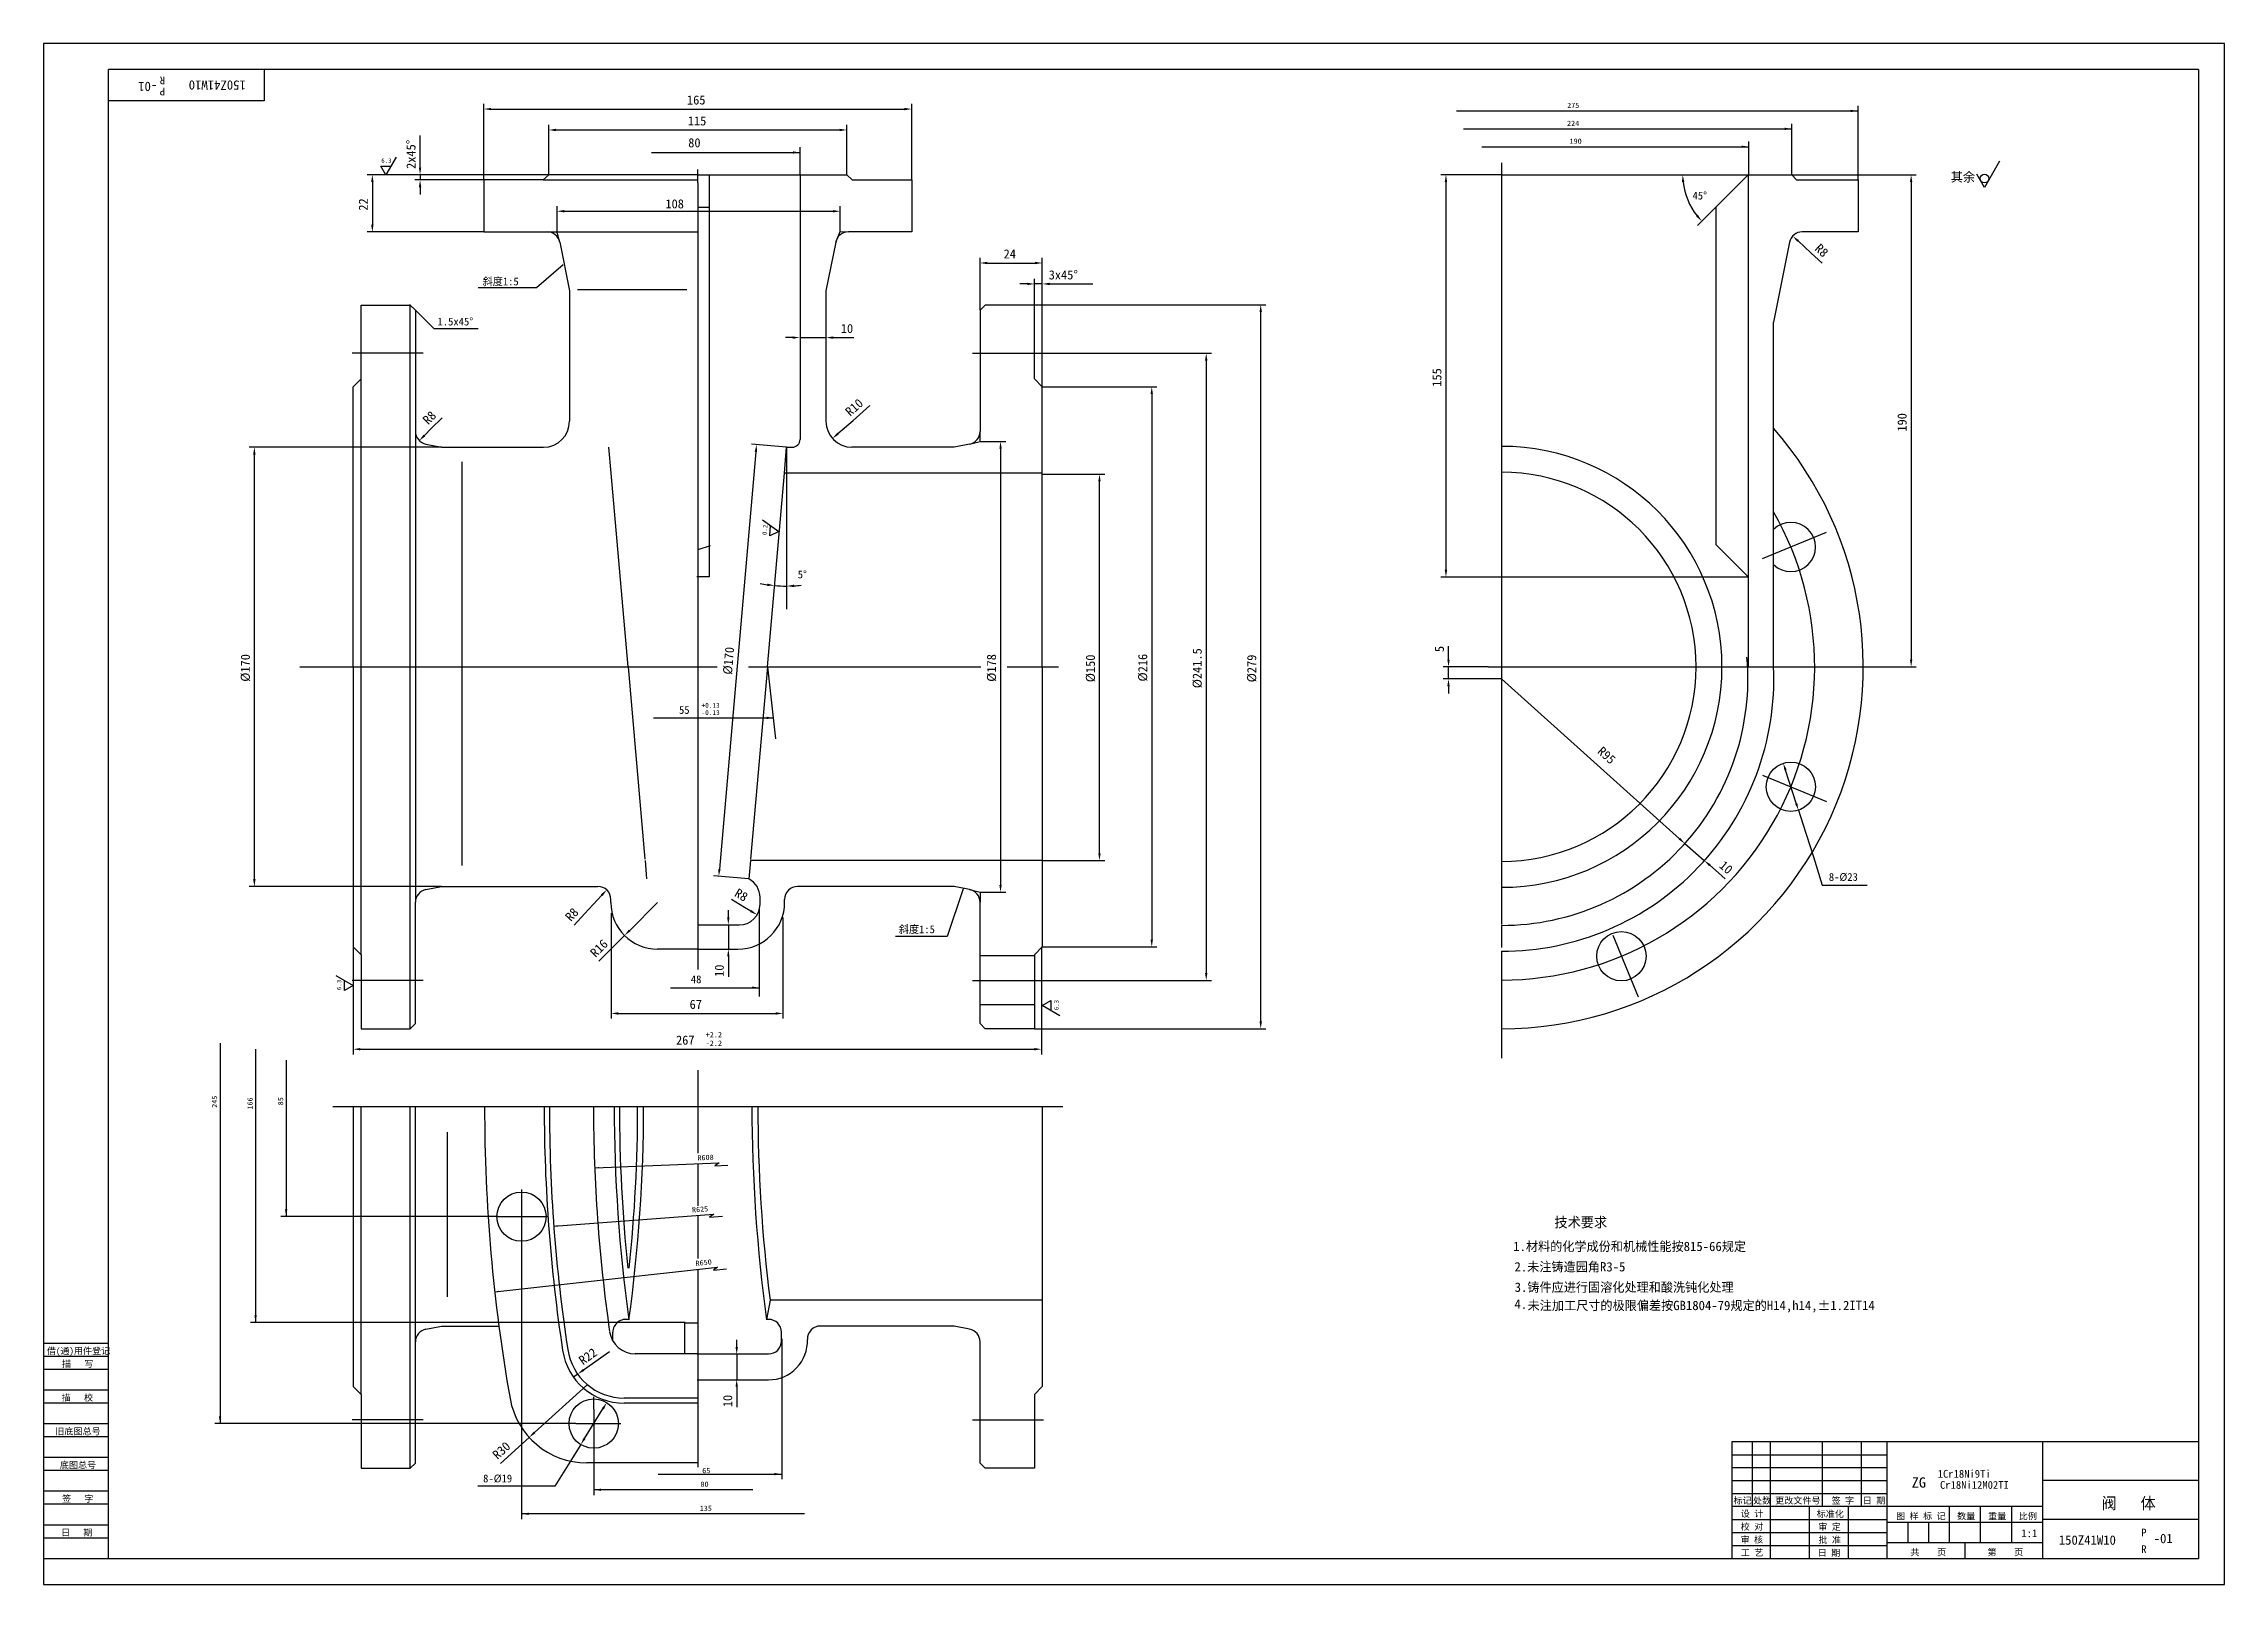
# Model space of a CAD drawing. Header units: metres. Extents: x 0 to 841, y 0 to 594.
import ezdxf

# ---------------------------------------------------------------- set-up
doc = ezdxf.new("R2010")
doc.units = ezdxf.units.M
for name, color, linetype in [('C', 6, 'Continuous'), ('D', 1, 'Continuous'), ('FL', 5, 'Continuous'), ('T', 7, 'Continuous'), ('TL', 4, 'Continuous')]:
    doc.layers.add(name, color=color, linetype=linetype)

# ---------------------------------------------------------------- blocks, each defined once
blk = doc.blocks.new('TUKUN1')
at = {"layer": 'FL'}
for p, q in [((841, 594), (0, 594)), ((0, 594), (0, 0)), ((841, 0), (841, 594)), ((0, 83), (25, 83)), ((0, 75), (25, 75)), ((0, 70), (25, 70)), ((0, 62), (25, 62)), ((0, 57), (25, 57)), ((659, 30), (659, 55)), ((666, 10), (666, 55)), ((686, 30), (686, 55)), ((701, 30), (701, 55)), ((0, 49), (25, 49)), ((0, 44), (25, 44)), ((651, 50), (711, 50)), ((651, 45), (711, 45)), ((0, 36), (25, 36)), ((651, 40), (711, 40)), ((651, 35), (711, 35)), ((0, 31), (25, 31)), ((696, 10), (696, 30)), ((0, 23), (25, 23)), ((0, 18), (25, 18)), ((651, 25), (711, 25)), ((651, 20), (711, 20)), ((651, 15), (711, 15)), ((0, 0), (841, 0))]:
    blk.add_line(p, q, dxfattribs=at)
at = {"layer": 'TL'}
for p, q in [((831, 584), (25, 584)), ((25, 10), (25, 584)), ((85, 584), (85, 572)), ((831, 584), (831, 10)), ((85, 572), (25, 572)), ((0, 93), (25, 93)), ((0, 88), (25, 88)), ((831, 55), (651, 55)), ((651, 55), (651, 10)), ((711, 10), (711, 55)), ((771, 10), (771, 55)), ((831, 40), (771, 40)), ((771, 30), (651, 30)), ((681, 10), (681, 30)), ((735, 16), (735, 30)), ((747, 16), (747, 30)), ((759, 16), (759, 30)), ((711, 24), (771, 24)), ((719, 16), (719, 24)), ((727, 16), (727, 24)), ((831, 25), (771, 25)), ((0, 10), (831, 10)), ((771, 16), (711, 16)), ((741, 10), (741, 16))]:
    blk.add_line(p, q, dxfattribs=at)
at = {"layer": 'T'}
for s, p in [('借(通)用件登记', (1.26, 88.76)), ('描   写', (7.09, 83.76)), ('描   校', (6.98, 70.76)), ('旧底图总号', (4.52, 57.76)), ('底图总号', (6.25, 44.76)), ('签   字', (7.1, 31.76)), ('标记', (651.71, 31.07)), ('处数', (659.22, 31.07)), ('更改文件号', (667.75, 31.07)), ('签 字', (689.53, 31.07)), ('日 期', (701.57, 31.07)), ('设 计', (654.5, 25.99)), ('标准化', (683.77, 25.93)), ('图 样 标 记', (714.4, 25.04)), ('数量', (737.92, 25.04)), ('重量', (749.88, 25.04)), ('比例', (761.7, 25.04)), ('日   期', (6.72, 18.76)), ('校 对', (654.48, 20.99)), ('审 核', (654.41, 15.99)), ('批 准', (684.46, 15.93)), ('审 定', (684.39, 20.93)), ('工 艺', (654.52, 10.99)), ('日 期', (684.18, 10.93)), ('共    页', (719.91, 11.13)), ('第    页', (749.62, 11.13))]:
    blk.add_text(s, height=2.5, dxfattribs=at).set_placement(p)

msp = doc.modelspace()

# ---------------------------------------------------------------- linework, layer by layer
at = {"layer": 'C'}
for p, q in [((562.25, 548.09), (562.25, 254.38)), ((252.27, 540.33), (252.27, 545.53)), ((252.27, 540.33), (252.27, 254.1)), ((146.35, 474.61), (118.96, 474.61)), ((358.18, 474.61), (385.57, 474.61)), ((662.94, 395.44), (687.58, 405.65)), ((98.83, 353.73), (259.8, 353.73)), ((271.81, 353.73), (361.47, 353.73)), ((371.54, 353.73), (391.42, 353.73)), ((557.12, 353.73), (709.34, 353.73)), ((662.94, 312.03), (687.58, 301.82)), ((252.27, 254.1), (252.27, 244.65)), ((562.25, 254.06), (562.25, 245.5)), ((252.27, 244.65), (252.27, 237.09)), ((562.25, 244.06), (562.25, 237.09)), ((605.11, 250.27), (614.97, 226.46)), ((562.25, 237.09), (562.25, 202.89)), ((146.35, 232.85), (118.96, 232.85)), ((358.18, 232.85), (385.57, 232.85)), ((252.27, 198.24), (252.27, 166.25)), ((111.48, 184.25), (393.03, 184.25)), ((252.27, 162.11), (252.27, 145.89)), ((184.29, 152.29), (184.29, 131.4)), ((175.12, 141.77), (173.66, 141.77)), ((175.12, 141.77), (192.96, 141.77)), ((192.96, 141.77), (194.28, 141.77)), ((252.27, 142.21), (252.27, 125.68)), ((252.27, 121.4), (252.27, 89.04)), ((252.27, 89.04), (252.27, 78.74)), ((252.27, 78.74), (252.27, 66.07)), ((212.15, 71.47), (212.15, 72.32)), ((212.15, 67.41), (212.15, 71.47)), ((212.15, 67.41), (212.15, 50.7)), ((146.35, 63.37), (118.96, 63.37)), ((205.24, 61.99), (201.57, 61.99)), ((205.24, 61.99), (220.87, 61.99)), ((220.87, 61.99), (222.56, 61.99)), ((252.27, 66.07), (252.27, 45.17)), ((358.18, 63.37), (385.57, 63.37))]:
    msp.add_line(p, q, dxfattribs=at)
msp.add_arc((562.25, 353.73), 120.75, 270, 29.69, dxfattribs=at)
at = {"layer": 'D'}
for p, q in [((169.77, 541.43), (169.77, 570.78)), ((172.57, 568.78), (331.97, 568.78)), ((334.77, 541.43), (334.77, 570.78)), ((544.84, 568.05), (699.72, 568.05)), ((699.72, 541.48), (699.72, 570.05)), ((145.17, 549.03), (145.17, 558.64)), ((194.77, 543.43), (194.77, 562.71)), ((197.57, 560.71), (306.97, 560.71)), ((309.77, 543.43), (309.77, 562.71)), ((547.63, 561.14), (674.25, 561.14)), ((657.58, 543.54), (657.58, 556.25)), ((674.25, 543.43), (674.25, 563.14)), ((130.04, 546.81), (133.94, 546.81)), ((131.99, 543.43), (130.04, 546.81)), ((135.9, 550.19), (131.99, 543.43)), ((145.17, 546.23), (145.17, 549.03)), ((234.42, 552.03), (291.78, 552.03)), ((291.78, 543.36), (291.78, 554.03)), ((554.67, 554.25), (657.58, 554.25)), ((754.32, 548.72), (748.47, 538.58)), ((143.17, 543.43), (124.77, 543.43)), ((126.77, 540.63), (126.77, 524.23)), ((194.77, 543.43), (143.17, 543.43)), ((169.77, 541.43), (143.17, 541.43)), ((145.17, 543.43), (145.17, 541.43)), ((145.17, 538.63), (145.17, 535.83)), ((562.25, 543.43), (538.8, 543.43)), ((540.8, 540.63), (540.8, 391.17)), ((674.25, 543.43), (722.2, 543.43)), ((720.2, 540.63), (720.2, 356.53)), ((748.47, 538.58), (745.54, 543.65)), ((197.99, 521.43), (197.99, 531.38)), ((307.16, 521.55), (307.16, 531.38)), ((644.94, 530.98), (637.87, 523.91)), ((169.77, 521.43), (124.77, 521.43)), ((199.07, 517.41), (197.96, 521.55)), ((200.79, 529.38), (304.36, 529.38)), ((305.46, 517.41), (307.16, 521.55)), ((307.16, 521.55), (310.37, 521.43)), ((676.59, 517.92), (681.51, 513.38)), ((681.51, 513.38), (685.86, 509.36)), ((200.41, 508.71), (190.03, 499.83)), ((361.13, 491.23), (361.13, 511.42)), ((363.93, 509.42), (382.33, 509.42)), ((385.13, 503.35), (385.13, 511.42)), ((190.03, 499.83), (167.61, 499.83)), ((379.33, 501.35), (376.53, 501.35)), ((382.13, 493.23), (382.13, 503.35)), ((385.13, 501.35), (382.13, 501.35)), ((385.13, 461.73), (385.13, 503.35)), ((387.93, 501.35), (390.73, 501.35)), ((390.73, 501.35), (404.57, 501.35)), ((143.4, 491.23), (150.47, 484.16)), ((381.95, 493.3), (471.37, 493.3)), ((469.37, 217.03), (469.37, 490.5)), ((150.47, 484.16), (167.61, 484.16)), ((288.87, 480.67), (286.07, 480.67)), ((291.67, 480.67), (301.74, 480.67)), ((304.54, 480.67), (307.34, 480.67)), ((307.34, 480.67), (312.43, 480.67)), ((385.57, 474.61), (450.36, 474.61)), ((448.36, 471.81), (448.36, 235.65)), ((312.14, 448.76), (318.59, 454.43)), ((385.13, 461.73), (429.35, 461.73)), ((427.35, 458.93), (427.35, 248.53)), ((149.5, 445.59), (153.68, 449.79)), ((306.32, 443.63), (312.14, 448.76)), ((153.39, 438.39), (79.27, 438.39)), ((146.85, 442.93), (149.5, 445.59)), ((286.54, 438.41), (272.94, 439.6)), ((286.54, 438.41), (286.54, 376.01)), ((357.11, 439.59), (361.16, 440.59)), ((361.16, 440.59), (361.16, 444.18)), ((361.16, 440.59), (371.03, 440.59)), ((369.03, 437.79), (369.03, 269.64)), ((81.27, 271.88), (81.27, 435.59)), ((274.69, 436.64), (260.61, 275.75)), ((385.32, 428.02), (409.19, 428.02)), ((407.19, 281.88), (407.19, 425.22)), ((277.18, 410.35), (283.58, 405.87)), ((280.04, 404.22), (280.38, 408.11)), ((283.58, 405.87), (280.04, 404.22)), ((657.51, 388.37), (538.8, 388.37)), ((541.79, 359.33), (541.79, 361.76)), ((279.13, 353.73), (282.2, 326)), ((557.12, 353.73), (539.79, 353.73)), ((541.79, 356.53), (541.79, 359.33)), ((541.79, 349.06), (541.79, 353.73)), ((709.34, 353.73), (722.2, 353.73)), ((562.25, 349.06), (539.79, 349.06)), ((541.79, 346.26), (541.79, 343.46)), ((630.86, 287.46), (562.25, 349.06)), ((235.2, 334.05), (281.64, 334.05)), ((675.86, 301.15), (671.76, 313.9)), ((676.72, 298.48), (678.43, 293.15)), ((678.43, 293.15), (682.49, 280.53)), ((385.13, 279.08), (409.19, 279.08)), ((632.94, 285.59), (637.11, 281.85)), ((637.11, 281.85), (640.42, 279.01)), ((682.49, 280.53), (685.87, 269.53)), ((271.98, 271.95), (258.38, 273.14)), ((642.57, 277.22), (644.69, 275.38)), ((644.69, 275.38), (648.54, 272.05)), ((685.87, 269.53), (703.26, 269.53)), ((153.39, 269.08), (79.27, 269.08)), ((215.25, 265.7), (208.65, 258.51)), ((226.01, 252.13), (236.77, 262.87)), ((270.33, 260.99), (265.23, 263.99)), ((272.75, 259.57), (270.33, 260.99)), ((354.65, 268.15), (348.43, 249.82)), ((357.11, 267.88), (361.14, 266.84)), ((361.14, 266.84), (361.13, 262.98)), ((361.14, 266.84), (371.03, 266.84)), ((208.65, 258.51), (204.65, 254.15)), ((218.83, 258.78), (218.83, 218.11)), ((264.06, 257.15), (264.06, 259.95)), ((264.06, 254.35), (264.06, 244.89)), ((276, 260.16), (276, 226.62)), ((285.1, 257.16), (285.1, 218.11)), ((119.4, 245.73), (119.4, 204.33)), ((220.07, 246.2), (214.11, 240.24)), ((224.03, 250.15), (220.07, 246.2)), ((348.43, 249.82), (328.55, 249.82)), ((384.85, 245.76), (384.85, 204.33)), ((385.13, 245.73), (429.35, 245.73)), ((264.06, 242.09), (264.06, 239.29)), ((264.06, 239.29), (264.06, 234.2)), ((112.64, 234.8), (119.4, 230.89)), ((116.02, 228.94), (116.02, 232.85)), ((119.4, 230.89), (116.02, 228.94)), ((241.72, 230.04), (276, 230.04)), ((385.57, 232.85), (450.36, 232.85)), ((221.63, 220.11), (282.3, 220.11)), ((385.1, 223.12), (388.48, 225.07)), ((391.86, 219.21), (385.1, 223.12)), ((388.48, 225.07), (388.48, 221.17)), ((382.13, 214.23), (471.37, 214.23)), ((68.05, 208.6), (68.05, 61.99)), ((81.74, 206.28), (81.74, 100.91)), ((93.53, 202.09), (93.53, 141.77)), ((122.2, 206.33), (382.05, 206.33)), ((212.52, 160.59), (260.53, 162.46)), ((260.53, 162.46), (258.84, 161.39)), ((258.84, 161.39), (263.83, 161.58)), ((173.66, 141.77), (91.53, 141.77)), ((196.76, 138.12), (258.5, 142.68)), ((258.5, 142.68), (256.84, 141.56)), ((256.84, 141.56), (261.83, 141.93)), ((184.29, 131.4), (184.29, 25.2)), ((173.99, 112.81), (259.93, 122.31)), ((259.93, 122.31), (258.32, 121.13)), ((258.32, 121.13), (263.29, 121.68)), ((247.41, 100.91), (79.74, 100.91)), ((267.29, 91.46), (267.29, 94.26)), ((284.65, 94.66), (284.65, 40.5)), ((208.24, 82.7), (218.22, 89.82)), ((267.29, 88.66), (267.29, 79)), ((189.31, 58.55), (209.43, 76.85)), ((205.96, 81.07), (204.34, 79.91)), ((267.29, 76.2), (267.29, 73.4)), ((208.61, 56.3), (215.68, 67.68)), ((267.29, 73.4), (267.29, 68.31)), ((201.57, 61.99), (66.05, 61.99)), ((183.1, 52.89), (176.25, 46.66)), ((187.24, 56.66), (183.1, 52.89)), ((207.14, 53.92), (204.18, 49.16)), ((212.15, 50.7), (212.15, 34.41)), ((204.18, 49.16), (197.19, 37.9)), ((237.02, 42.5), (284.65, 42.5)), ((197.19, 37.9), (167.39, 37.9)), ((212.18, 36.72), (212.18, 34.47)), ((273.5, 36.47), (212.18, 36.47)), ((293.38, 27.2), (184.29, 27.2))]:
    msp.add_line(p, q, dxfattribs=at)
msp.add_circle((748.47, 541.96), 1.69, dxfattribs=at)
for centre, radius, start, end in [((657.39, 543.43), 25.29, 186.35, 218.65), ((286.54, 438.41), 53.54, 259.01, 262), ((286.54, 438.41), 53.54, 265, 270), ((286.54, 438.41), 53.54, 273, 275.99)]:
    msp.add_arc(centre, radius, start, end, dxfattribs=at)
for points in [[(172.57, 569.24), (172.57, 568.31), (169.77, 568.78)], [(331.97, 569.24), (331.97, 568.31), (334.77, 568.78)], [(696.92, 568.5), (699.72, 568.05), (696.92, 567.6)], [(197.57, 561.18), (197.57, 560.25), (194.77, 560.71)], [(306.97, 561.18), (306.97, 560.25), (309.77, 560.71)], [(671.45, 561.59), (674.25, 561.14), (671.45, 560.69)], [(288.98, 552.48), (291.78, 552.03), (288.98, 551.58)], [(654.78, 554.7), (657.58, 554.25), (654.78, 553.8)], [(126.3, 540.63), (127.24, 540.63), (126.77, 543.43)], [(144.71, 546.23), (145.64, 546.23), (145.17, 543.43)], [(144.71, 538.63), (145.64, 538.63), (145.17, 541.43)], [(540.33, 540.63), (541.27, 540.63), (540.8, 543.43)], [(631.79, 540.61), (632.72, 540.66), (632.1, 543.43)], [(719.74, 540.63), (720.67, 540.63), (720.2, 543.43)], [(200.79, 529.85), (200.79, 528.91), (197.99, 529.38)], [(304.36, 529.85), (304.36, 528.91), (307.16, 529.38)], [(126.3, 524.23), (127.24, 524.23), (126.77, 521.43)], [(637.99, 527.95), (637.29, 527.32), (639.51, 525.55)], [(676.27, 517.58), (676.9, 518.27), (674.53, 519.82)], [(363.93, 509.89), (363.93, 508.95), (361.13, 509.42)], [(382.33, 509.89), (382.33, 508.95), (385.13, 509.42)], [(379.33, 501.82), (379.33, 500.89), (382.13, 501.35)], [(387.93, 501.82), (387.93, 500.89), (385.13, 501.35)], [(468.9, 490.5), (469.84, 490.5), (469.37, 493.3)], [(288.87, 481.14), (288.87, 480.2), (291.67, 480.67)], [(304.54, 481.14), (304.54, 480.2), (301.74, 480.67)], [(447.89, 471.81), (448.82, 471.81), (448.36, 474.61)], [(426.88, 458.93), (427.81, 458.93), (427.35, 461.73)], [(80.81, 435.59), (81.74, 435.59), (81.27, 438.39)], [(147.18, 442.6), (146.52, 443.26), (144.87, 440.95)], [(274.22, 436.68), (275.15, 436.6), (274.93, 439.43)], [(306.63, 443.28), (306.01, 443.98), (304.22, 441.78)], [(368.57, 437.79), (369.5, 437.79), (369.03, 440.59)], [(406.72, 425.22), (407.66, 425.22), (407.19, 428.02)], [(540.33, 391.17), (541.27, 391.17), (540.8, 388.37)], [(279.14, 385.85), (279.04, 384.92), (281.87, 385.07)], [(289.35, 384.47), (289.33, 385.41), (286.54, 384.87)], [(541.33, 356.53), (542.26, 356.53), (541.79, 353.73)], [(719.74, 356.53), (720.67, 356.53), (720.2, 353.73)], [(541.33, 346.26), (542.26, 346.26), (541.79, 349.06)], [(278.84, 334.5), (281.64, 334.05), (278.84, 333.6)], [(671.32, 313.76), (672.2, 314.05), (670.9, 316.57)], [(675.42, 301), (676.31, 301.29), (676.72, 298.48)], [(630.55, 287.12), (631.17, 287.81), (632.94, 285.59)], [(406.72, 281.88), (407.66, 281.88), (407.19, 279.08)], [(642.88, 277.57), (642.27, 276.86), (640.45, 279.05)], [(80.81, 271.88), (81.74, 271.88), (81.27, 269.08)], [(260.15, 275.8), (261.08, 275.71), (260.37, 272.97)], [(368.57, 269.64), (369.5, 269.64), (369.03, 266.84)], [(215.6, 265.38), (214.91, 266.02), (217.15, 267.76)], [(226.34, 251.8), (225.68, 252.46), (224.03, 250.15)], [(263.59, 257.15), (264.52, 257.15), (264.06, 254.35)], [(272.51, 259.17), (272.98, 259.97), (275.16, 258.15)], [(263.59, 242.09), (264.52, 242.09), (264.06, 244.89)], [(426.88, 248.53), (427.81, 248.53), (427.35, 245.73)], [(447.89, 235.65), (448.82, 235.65), (448.36, 232.85)], [(273.2, 230.49), (276, 230.04), (273.2, 229.59)], [(221.63, 220.57), (221.63, 219.64), (218.83, 220.11)], [(282.3, 220.57), (282.3, 219.64), (285.1, 220.11)], [(468.9, 217.03), (469.84, 217.03), (469.37, 214.23)], [(122.2, 206.8), (122.2, 205.86), (119.4, 206.33)], [(382.05, 206.8), (382.05, 205.86), (384.85, 206.33)], [(214.15, 160.91), (212.52, 160.59), (214.17, 160.39)], [(93.98, 144.57), (93.53, 141.77), (93.08, 144.57)], [(198.38, 138.5), (196.76, 138.12), (198.42, 137.98)], [(175.6, 113.25), (173.99, 112.81), (175.66, 112.73)], [(82.19, 103.71), (81.74, 100.91), (81.29, 103.71)], [(266.82, 91.46), (267.75, 91.46), (267.29, 88.66)], [(208.51, 82.32), (207.97, 83.08), (205.96, 81.07)], [(266.82, 76.2), (267.75, 76.2), (267.29, 79)], [(216.08, 67.44), (215.29, 67.93), (217.16, 70.06)], [(68.5, 64.79), (68.05, 61.99), (67.6, 64.79)], [(189.62, 58.2), (188.99, 58.89), (187.24, 56.66)], [(209.01, 56.05), (208.22, 56.54), (207.14, 53.92)], [(281.85, 42.95), (284.65, 42.5), (281.85, 42.05)], [(214.98, 36.02), (212.18, 36.47), (214.98, 36.92)], [(187.09, 26.75), (184.29, 27.2), (187.09, 27.65)]]:
    msp.add_solid(points, dxfattribs=at)
at = {"layer": 'TL'}
for p, q in [((192.7, 541.43), (169.77, 541.43)), ((169.77, 541.43), (169.77, 521.43)), ((194.77, 543.43), (192.7, 541.43)), ((192.7, 541.43), (252.12, 541.43)), ((212.95, 543.43), (194.77, 543.43)), ((252.27, 543.43), (212.95, 543.43)), ((252.27, 543.43), (291.58, 543.43)), ((256.71, 543.41), (256.71, 388.41)), ((291.58, 543.43), (309.77, 543.43)), ((291.72, 543.36), (291.72, 441.41)), ((309.77, 543.43), (311.83, 541.43)), ((311.83, 541.43), (334.77, 541.43)), ((334.77, 541.43), (334.77, 521.43)), ((562.25, 543.43), (657.57, 543.43)), ((657.26, 543.3), (644.94, 530.98)), ((657.51, 353.68), (657.51, 543.56)), ((657.57, 543.43), (674.25, 543.43)), ((674.25, 543.43), (676.01, 541.43)), ((676.01, 541.43), (699.75, 541.43)), ((699.75, 541.43), (699.75, 521.43)), ((256.74, 530.78), (252.27, 530.78)), ((644.94, 530.98), (644.94, 400.94)), ((169.77, 521.43), (194.17, 521.43)), ((194.17, 521.43), (252.12, 521.43)), ((334.77, 521.43), (310.37, 521.43)), ((699.75, 521.43), (678.2, 521.43)), ((199.07, 517.41), (202.81, 498.71)), ((305.46, 517.41), (301.72, 498.71)), ((673.3, 517.41), (667.15, 486.65)), ((202.81, 498.71), (202.81, 448.39)), ((205.89, 499.25), (248.08, 499.25)), ((301.72, 498.71), (301.72, 448.39)), ((122.4, 464.75), (122.4, 493.23)), ((122.4, 493.23), (141.4, 493.23)), ((141.4, 214.23), (141.4, 493.47)), ((143.4, 491.23), (141.4, 493.23)), ((143.4, 491.23), (143.4, 444.49)), ((361.13, 491.23), (363.13, 493.23)), ((361.13, 491.23), (361.13, 444.49)), ((382.13, 493.23), (363.13, 493.23)), ((382.13, 464.75), (382.13, 493.23)), ((667.15, 353.73), (667.15, 486.65)), ((122.4, 464.75), (119.4, 461.73)), ((122.4, 242.71), (122.4, 464.75)), ((382.13, 464.75), (385.13, 461.73)), ((119.4, 428.33), (119.4, 461.73)), ((385.13, 428.33), (385.13, 461.73)), ((143.4, 444.49), (143.4, 262.98)), ((147.42, 439.59), (153.39, 438.39)), ((153.39, 438.39), (192.81, 438.39)), ((218.87, 428.34), (217.99, 438.41)), ((285.66, 428.34), (286.54, 438.41)), ((286.54, 438.41), (288.72, 438.41)), ((351.15, 438.39), (311.72, 438.39)), ((357.11, 439.59), (351.15, 438.39)), ((161.32, 432.81), (161.32, 277.16)), ((119.4, 353.73), (119.4, 428.33)), ((225.4, 353.73), (218.87, 428.34)), ((279.13, 353.73), (285.66, 428.34)), ((385.24, 428.39), (285.66, 428.39)), ((385.13, 353.73), (385.13, 428.33)), ((256.99, 400.4), (252.27, 398.84)), ((657.51, 388.37), (644.94, 400.94)), ((256.71, 388.41), (251.91, 388.41)), ((119.4, 353.73), (119.4, 279.13)), ((225.4, 353.73), (231.89, 279.61)), ((279.13, 353.73), (272.65, 279.61)), ((385.13, 353.73), (385.13, 279.13)), ((119.4, 279.13), (119.4, 245.73)), ((231.93, 279.08), (232.56, 271.95)), ((272.6, 279.08), (271.98, 271.95)), ((385.24, 279.08), (272.6, 279.08)), ((385.13, 279.13), (385.13, 245.73)), ((143.4, 242.3), (143.4, 262.98)), ((147.42, 267.88), (153.39, 269.08)), ((153.39, 269.08), (192.81, 269.08)), ((192.81, 269.08), (213.77, 269.08)), ((218.77, 262.87), (218.77, 264.08)), ((276.27, 262.21), (276.27, 264.86)), ((285.77, 262.87), (285.77, 264.08)), ((311.72, 269.08), (290.77, 269.08)), ((351.15, 269.08), (311.72, 269.08)), ((357.11, 267.88), (351.15, 269.08)), ((361.13, 242.3), (361.13, 262.98)), ((252.27, 254.21), (268.27, 254.21)), ((122.4, 242.71), (119.4, 245.73)), ((252.27, 244.87), (236.77, 244.87)), ((252.27, 244.87), (267.77, 244.87)), ((382.13, 242.71), (385.13, 245.73)), ((122.4, 242.71), (122.4, 223.41)), ((143.4, 223.41), (143.4, 242.3)), ((382.2, 242.3), (361.08, 242.3)), ((361.13, 223.41), (361.13, 242.3)), ((382.13, 242.71), (382.13, 223.41)), ((122.4, 223.41), (122.4, 214.23)), ((143.4, 216.23), (143.4, 223.41)), ((382.2, 223.41), (361.08, 223.41)), ((361.13, 216.23), (361.13, 223.41)), ((382.13, 223.41), (382.13, 214.23)), ((122.4, 214.23), (141.4, 214.23)), ((143.4, 216.23), (141.4, 214.23)), ((361.13, 216.23), (363.13, 214.23)), ((382.13, 214.23), (363.13, 214.23)), ((119.4, 184.25), (119.4, 109.65)), ((122.4, 73.23), (122.4, 184.34)), ((141.4, 44.75), (141.4, 184.34)), ((143.4, 93.5), (143.4, 184.34)), ((385.13, 184.25), (385.13, 109.65)), ((155.68, 174.32), (155.68, 110.81)), ((119.4, 109.65), (119.4, 76.25)), ((280.13, 109.6), (278.8, 102.17)), ((385.24, 109.6), (280.13, 109.6)), ((385.13, 109.65), (385.13, 76.25)), ((279.56, 102.17), (278.8, 102.17)), ((143.4, 72.81), (143.4, 93.5)), ((147.42, 98.4), (153.39, 99.6)), ((153.39, 99.6), (175.59, 99.6)), ((219.53, 93.85), (219.53, 97.17)), ((247.3, 100.89), (252.24, 100.89)), ((247.3, 88.89), (247.3, 100.89)), ((284.56, 93.85), (284.56, 97.17)), ((311.72, 99.6), (299.55, 99.6)), ((351.15, 99.6), (311.72, 99.6)), ((357.11, 98.4), (351.15, 99.6)), ((361.13, 72.81), (361.13, 93.5)), ((252.06, 88.85), (228.18, 88.85)), ((252.06, 88.85), (279.56, 88.85)), ((122.4, 73.23), (119.4, 76.25)), ((252.06, 78.85), (279.56, 78.85)), ((382.13, 73.23), (385.13, 76.25)), ((122.4, 73.23), (122.4, 53.92)), ((143.4, 53.92), (143.4, 72.81)), ((252.06, 71.85), (223.87, 71.85)), ((252.06, 69.85), (223.87, 69.85)), ((361.13, 53.92), (361.13, 72.81)), ((382.13, 73.23), (382.13, 53.92)), ((122.4, 53.92), (122.4, 44.75)), ((143.4, 46.75), (143.4, 53.92)), ((361.13, 46.75), (361.13, 53.92)), ((382.13, 53.92), (382.13, 44.75)), ((122.4, 44.75), (141.4, 44.75)), ((143.4, 46.75), (141.4, 44.75)), ((252.06, 46.85), (209.43, 46.85)), ((361.13, 46.75), (363.13, 44.75)), ((382.13, 44.75), (363.13, 44.75))]:
    msp.add_line(p, q, dxfattribs=at)
for centre in [(673.81, 307.52), (608.46, 242.17), (184.29, 141.77), (212.15, 61.99)]:
    msp.add_circle(centre, 9.5, dxfattribs=at)
for centre, radius, start, end in [((194.17, 516.43), 5, 11.31, 90), ((310.37, 516.43), 5, 90, 168.69), ((678.2, 516.43), 5, 90, 168.69), ((192.81, 448.39), 10, 270, 0), ((311.72, 448.39), 10, 180, 270), ((148.4, 444.49), 5, 180, 258.64), ((288.72, 441.41), 3, 270, 0), ((356.13, 444.49), 5, 281.36, 360), ((562.25, 353.73), 139.5, 270, 41.24), ((562.25, 353.73), 85, 270, 90), ((562.25, 353.73), 75, 270, 90), ((673.81, 399.94), 9.5, 225.47, 134.53), ((562.25, 349.06), 95, 270, 5.11), ((562.25, 349.06), 105, 270, 2.55), ((268.27, 264.86), 8, 0, 62.37), ((148.4, 262.98), 5, 101.36, 180), ((213.77, 264.08), 5, 0, 90), ((236.77, 262.87), 18, 180, 270), ((267.77, 262.87), 18, 270, 0), ((268.27, 262.21), 8, 270, 0), ((290.77, 264.08), 5, 90, 180), ((356.13, 262.98), 5, 0, 78.64), ((820.05, 184.25), 650, 180.01, 189.98), ((820.05, 184.25), 627, 180, 188.62), ((820.05, 184.25), 625, 180.01, 188.62), ((820.05, 184.25), 608, 180, 188.21), ((820.05, 184.25), 600, 180, 187.88), ((820.05, 184.25), 598, 180, 185.98), ((-368.62, 184.25), 600, 352.12, 0), ((-368.92, 184.25), 598, 354.02, 0), ((873.16, 184.25), 600, 180, 187.88), ((873.45, 184.25), 598, 180, 187.17), ((224.53, 97.17), 5, 76.29, 180), ((279.56, 97.17), 5, 0, 90), ((148.4, 93.5), 5, 101.36, 180), ((228.18, 98.85), 10, 188.21, 270), ((279.56, 93.85), 15, 270, 2.13), ((279.56, 93.85), 5, 270, 360), ((299.55, 94.6), 5, 90, 182.13), ((356.13, 93.5), 5, 0, 78.64), ((223.87, 93.85), 24, 188.62, 270), ((223.87, 93.85), 22, 188.62, 270), ((209.43, 76.85), 30, 189.98, 270)]:
    msp.add_arc(centre, radius, start, end, dxfattribs=at)

# ---------------------------------------------------------------- block references
at = {"layer": 'D'}
msp.add_blockref('TUKUN1', (0, 0), dxfattribs=at)

# ---------------------------------------------------------------- texts
for s, height, rotation, p in [('R', 3, 180, (46.8, 581.31)), ('-01', 3.6, 180, (43.83, 579.25)), ('P', 3, 180, (46.8, 577.03)), ('150Z41W10', 3.6, 180, (77.99, 579.78)), ('2x45%%d', 3.5, 90, (143.42, 545.69)), ('22', 3.5, 90, (125.02, 529.6)), ('R8', 3.5, 317.29, (682.76, 514.61)), ('155', 3.5, 90, (539.05, 461.73)), ('R10', 3.5, 41.36, (311.05, 450.13)), ('R8', 3.5, 45.11, (148.32, 446.89)), ('190', 3.5, 90, (718.45, 444.42)), ('0.2', 1.7, 85, (278.83, 404.5)), ('%%c170', 3.5, 90, (79.52, 347.98)), ('%%c170', 3.5, 85, (265.41, 350.62)), ('%%c178', 3.5, 90, (367.28, 347.97)), ('%%c150', 3.5, 90, (405.44, 347.8)), ('%%c216', 3.5, 90, (425.6, 348.07)), ('%%c241.5', 3.5, 90, (446.61, 345.48)), ('%%c279', 3.5, 90, (467.62, 347.77)), ('5', 3.5, 90, (540.04, 359.42)), ('R95', 3.5, 318.08, (598.95, 320.71)), ('10', 3.5, 319.13, (645.9, 276.65)), ('R8', 3.5, 329.52, (266.12, 265.5)), ('R8', 3.5, 47.43, (203.36, 255.34)), ('R16', 3.5, 44.96, (212.87, 241.48)), ('10', 3.5, 90, (262.31, 234.2)), ('6.3', 1.7, 90, (114.79, 229.11)), ('6.3', 1.7, 90, (391.41, 221.34)), ('245', 2, 90, (66.9, 183.74)), ('166', 2, 90, (80.6, 183.06)), ('85', 2, 90, (92.39, 184.7)), ('R608', 2, 2.23, (252.19, 163.45)), ('R625', 2, 4.23, (250.12, 143.38)), ('R650', 2, 6.31, (251.54, 122.71)), ('R22', 3.5, 35.53, (207.99, 84.43)), ('10', 3.5, 90, (265.54, 68.31)), ('R30', 3.5, 42.3, (175.07, 47.96))]:
    msp.add_text(s, height=height, rotation=rotation, dxfattribs=at).set_placement(p)
for s, height, p in [('165', 3.5, (248.1, 570.53)), ('115', 3.5, (248.43, 562.46)), ('224', 2, (587.51, 562.29)), ('275', 2, (587.55, 569.2)), ('80', 3.5, (248.59, 554.03)), ('190', 2, (588.46, 555.39)), ('6.3', 1.7, (130.21, 548.04)), ('其余', 3.6, (735.5, 540.79)), ('108', 3.5, (239.79, 530.48)), ('45%%d', 3, (635.89, 533.91)), ('24', 3.5, (370.21, 511.17)), ('3x45%%d', 3.5, (387.6, 503.1)), ('斜度1:5', 3, (169.3, 500.81)), ('1.5x45%%d', 3, (151.9, 485.35)), ('10', 3.5, (307.43, 482.42)), ('5%%d', 3, (290.81, 387.87)), ('55', 3, (245.03, 335.6)), ('+0.13', 1.8, (253.7, 338)), ('-0.13', 1.8, (253.7, 335.18)), ('8-%%c23', 3, (688.46, 271.23)), ('斜度1:5', 3, (329.8, 251.05)), ('48', 3, (249.59, 231.76)), ('67', 3.5, (249.13, 221.86)), ('267', 3.5, (243.88, 208.08)), ('+2.2', 2.1, (255.33, 210.88)), ('-2.2', 2.1, (255.33, 207.59)), ('技术要求', 3.9, (582.66, 137.64)), ('1.材料的化学成份和机械性能按815-66规定', 3.6, (566.74, 128.51)), ('2.未注铸造园角R3-5', 3.6, (567.23, 120.64)), ('4.', 3.6, (567.21, 106.24)), ('3.铸件应进行固溶化处理和酸洗钝化处理', 3.6, (567.3, 112.78)), ('未注加工尺寸的极限偏差按GB1804-79规定的H14,h14,%%P1.2IT14', 3.6, (572.29, 105.73)), ('8-%%c19', 3, (169.49, 39.33)), ('65', 2, (253.99, 42.88)), ('1Cr18Ni9Ti', 3, (730.46, 41.13)), ('80', 2, (253.33, 37.61)), ('ZG', 4, (720.45, 37.28)), ('Cr18Ni12M02TI', 3, (731.34, 36.84)), ('阀   体', 4.5, (793.62, 29.02)), ('135', 2, (253.03, 28.34)), ('1:1', 3, (762.73, 18.21)), ('150Z41W10', 3.6, (777.13, 15.28)), ('P', 3, (808.95, 18.48)), ('-01', 3.6, (813.73, 15.9)), ('R', 3, (808.95, 12.06))]:
    msp.add_text(s, height=height, dxfattribs=at).set_placement(p)

doc.saveas('drawing.dxf')
